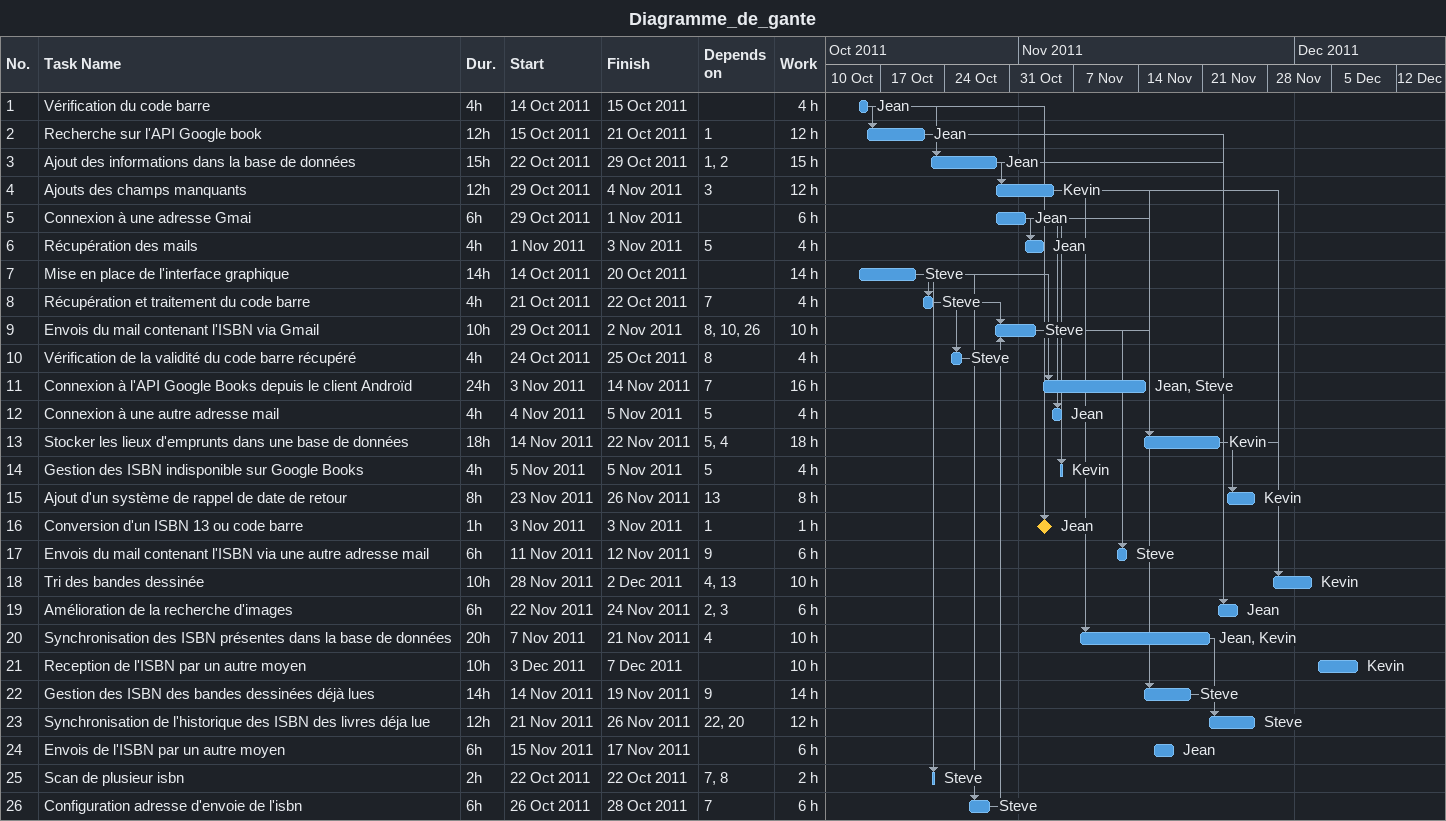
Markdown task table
Diagramme_de_gante

| ID | Task | Duration | Start | Finish | Predecessors | Resources | Work (h) |
|---|---|---|---|---|---|---|---|
| 1 | Vérification du code barre | 4h | 2011-10-14 | 2011-10-15 |  | Jean | 4 |
| 2 | Recherche sur l'API Google book | 12h | 2011-10-15 | 2011-10-21 | 1 | Jean | 12 |
| 3 | Ajout des informations dans la base de données | 15h | 2011-10-22 | 2011-10-29 | 1, 2 | Jean | 15 |
| 4 | Ajouts des champs manquants | 12h | 2011-10-29 | 2011-11-04 | 3 | Kevin | 12 |
| 5 | Connexion à une adresse Gmai | 6h | 2011-10-29 | 2011-11-01 |  | Jean | 6 |
| 6 | Récupération des mails | 4h | 2011-11-01 | 2011-11-03 | 5 | Jean | 4 |
| 7 | Mise en place de l'interface graphique | 14h | 2011-10-14 | 2011-10-20 |  | Steve | 14 |
| 8 | Récupération et traitement du code barre | 4h | 2011-10-21 | 2011-10-22 | 7 | Steve | 4 |
| 9 | Envois du mail contenant l'ISBN via Gmail | 10h | 2011-10-29 | 2011-11-02 | 8, 10, 26 | Steve | 10 |
| 10 | Vérification de la validité du code barre récupéré | 4h | 2011-10-24 | 2011-10-25 | 8 | Steve | 4 |
| 11 | Connexion à l'API Google Books depuis le client Androïd | 24h | 2011-11-03 | 2011-11-14 | 7 | Jean, Steve | 16 |
| 12 | Connexion à une autre adresse mail | 4h | 2011-11-04 | 2011-11-05 | 5 | Jean | 4 |
| 13 | Stocker les lieux d'emprunts dans une base de données | 18h | 2011-11-14 | 2011-11-22 | 5, 4 | Kevin | 18 |
| 14 | Gestion des ISBN indisponible sur Google Books | 4h | 2011-11-05 | 2011-11-05 | 5 | Kevin | 4 |
| 15 | Ajout d'un système de rappel de date de retour | 8h | 2011-11-23 | 2011-11-26 | 13 | Kevin | 8 |
| 16 | Conversion d'un ISBN 13 ou code barre | 1h | 2011-11-03 | 2011-11-03 | 1 | Jean | 1 |
| 17 | Envois du mail contenant l'ISBN via une autre adresse mail | 6h | 2011-11-11 | 2011-11-12 | 9 | Steve | 6 |
| 18 | Tri des bandes dessinée | 10h | 2011-11-28 | 2011-12-02 | 4, 13 | Kevin | 10 |
| 19 | Amélioration de la recherche d'images | 6h | 2011-11-22 | 2011-11-24 | 2, 3 | Jean | 6 |
| 20 | Synchronisation des ISBN présentes dans la base de données | 20h | 2011-11-07 | 2011-11-21 | 4 | Jean, Kevin | 10 |
| 21 | Reception de l'ISBN par un autre moyen | 10h | 2011-12-03 | 2011-12-07 |  | Kevin | 10 |
| 22 | Gestion des ISBN des bandes dessinées déjà lues | 14h | 2011-11-14 | 2011-11-19 | 9 | Steve | 14 |
| 23 | Synchronisation de l'historique des ISBN des livres déja lue | 12h | 2011-11-21 | 2011-11-26 | 22, 20 | Steve | 12 |
| 24 | Envois de l'ISBN par un autre moyen | 6h | 2011-11-15 | 2011-11-17 |  | Jean | 6 |
| 25 | Scan de plusieur isbn | 2h | 2011-10-22 | 2011-10-22 | 7, 8 | Steve | 2 |
| 26 | Configuration adresse d'envoie de l'isbn | 6h | 2011-10-26 | 2011-10-28 | 7 | Steve | 6 |
